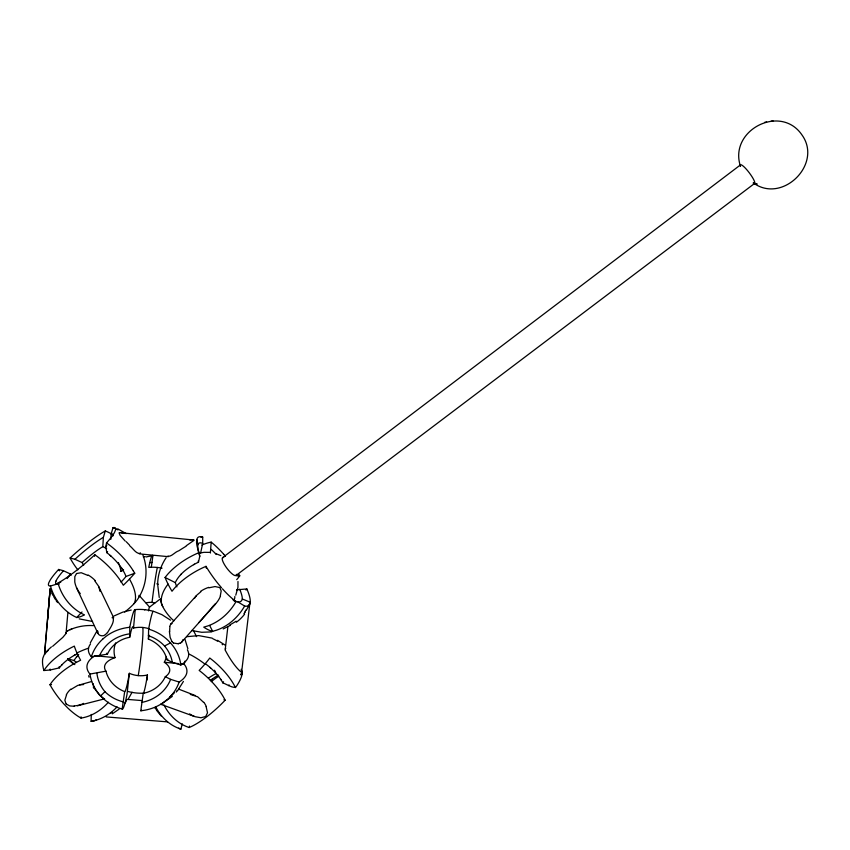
<?xml version="1.0" encoding="UTF-8"?>
<svg xmlns="http://www.w3.org/2000/svg" width="850" height="850" viewBox="0 0 850 850"><rect width="100%" height="100%" fill="white"/><g stroke="black" fill="none" stroke-linecap="round" stroke-linejoin="round"><path stroke-width="1.27" d="M201.036 537.444A47.951 38.919 -60.1 0 1 202.704 537.104L202.704 543.394L200.643 552.893A31.269 25.372 -60.1 0 0 199.219 553.286M237.979 581.496L237.947 587.361L235.769 595.191M91.29 714.436L91.088 721.278A41.809 16.756 52.9 0 0 96.475 719.621M153.542 611.384L153.531 611.373A45.73 41.884 5.5 0 0 135.235 609.599L134.874 609.609A50.193 3.931 -82.7 0 0 129.774 627.289L129.689 637.277A31.28 28.571 5.3 0 0 107.451 654.128L91.343 656.795A50.203 20.368 3.2 0 1 90.493 644.013M108.407 702.227A48.259 37.528 -64.4 0 1 81.016 718.069L81.058 716.826M153.351 611.352L153.244 611.405A50.118 3.304 -82.8 0 0 148.623 629.106L148.389 639.072A31.28 28.571 5.3 0 1 166.982 659.749L172.327 662.352L180.848 665.019A50.203 20.368 3.2 0 0 187.393 649.825M111.127 534.034L110.829 539.314M82.078 562.551A30.324 5.047 -40.8 0 1 102.808 546.656L103.36 537.359A37.634 6.046 -40.8 0 0 74.938 559.268L82.078 562.551A30.897 13.483 42.9 0 0 83.683 565.176M157.696 583.058C158.004 574.037 161.086 565.207 166.111 557.738M250.229 601.991L250.261 600.865A42.373 10.922 53.3 0 0 247.127 589.581L246.84 588.933L236.555 589.868M167.939 556.028C170.521 557.419 174.834 552.372 177.746 551.172M48.142 650.452L44.572 654.022L50.15 588.668M47.579 619.682L50.139 589.039M50.129 589.093L44.572 654.022L45.475 652.099M66.045 633.346L67.851 613.009M753.355 182.92C782.244 204.212 822.97 164.082 801.964 134.948C780.544 103.381 728.386 130.379 740.488 166.303A11.656 2.157 52.9 0 1 749.264 172.784A11.656 2.157 52.9 0 1 753.238 183.111M115.642 642.908A26.424 24.193 5.5 0 0 115.037 657.634L95.041 655.743L92.777 657.252A50.054 20.857 3 0 0 89.962 674.071A45.656 41.926 4.9 0 0 100.598 695.916L104.794 699.922A45.698 41.65 3.3 0 0 122.166 709.059A50.193 3.931 -82.7 0 0 126.99 694.599L129.317 673.306A26.424 24.193 5.5 0 0 147.433 674.996L146.933 680.149M129.689 637.277A32.725 2.561 -82.7 0 1 133.514 628.065L135.235 609.599M241.283 674.178L241.273 674.231A9.021 3.357 -20.3 0 1 241.219 674.932L241.262 674.316M225.261 649.145L227.885 626.556M225.388 650.452C229.341 657.953 235.748 668.047 241.602 672.361L249.868 603.224M147.433 674.996A32.672 2.157 -82.8 0 1 143.214 693.313L140.792 710.759A45.698 41.65 3.3 0 0 161.67 703.704L167.588 699.263A45.698 41.65 3.3 0 0 178.808 682.922L179.116 682.04A50.054 20.857 3 0 0 185.406 665.964L184.121 664.137L181.486 663.893M152.033 562.243L152.883 555.804A39.982 37.049 6.4 0 0 146.051 557.005M129.317 673.306A32.725 2.561 -82.7 0 1 124.674 691.613L122.166 709.059M126.597 699.763L126.533 700.241A7.597 1.753 -45.5 0 1 125.694 702.047L124.589 703.503M151.311 567.12L152.012 562.392A34.266 31.726 6.1 0 0 149.993 562.711M242.059 674.305L241.782 675.622A42.627 11.528 -42.9 0 1 235.928 687.023C233.049 688.606 226.27 684.037 222.838 682.869A30.005 12.877 40.4 0 0 205.201 663.606M133.28 570.807L134.736 573.251A45.666 8.5 -41.1 0 1 123.335 585.246L121.858 582.792A47.749 20.421 42.8 0 0 94.871 554.753L94.562 556.293M112.954 535.967A37.623 6.162 -40.9 0 0 111.137 533.938L113.039 527.627A44.019 7.044 -40.8 0 1 115.653 529.624L114.612 532.249A44.019 7.044 -40.8 0 1 106.537 542.906L105.846 546.465L106.771 552.638A30.897 13.483 42.9 0 1 125.991 576.449L134.736 573.251M148.495 610.863L148.718 609.705A11.602 0.807 -82.9 0 1 149.483 607.155L160.469 598.825M249.794 602.756L249.539 604.148A6.959 1.785 -41.2 0 0 249.794 602.756L249.464 602.926M199.113 552.574A47.685 23.407 -27.8 0 0 167.344 574.664L165.081 577.458L175.291 582.622A31.089 15.258 -27.8 0 1 198.507 562.179L199.771 556.144L199.113 552.574A42.383 11.709 53.6 0 1 196.552 541.716L196.828 539.559A42.373 10.922 53.3 0 1 202.704 537.104M149.143 635.258L149.016 635.864A32.672 2.157 -82.8 0 0 148.389 639.072M210.386 553.021L211.161 542.13A47.451 38.675 -60.2 0 0 201.886 545.052M97.899 631.189C96.677 635.418 102.808 637.224 105.464 634.61M130.369 634.068L130.507 633.463M169.734 626.376L170.786 624.059L196.988 595L200.834 591.77M163.954 704.937A46.941 40.864 83.7 0 0 189.146 727.515L189.508 726.091M182.856 639.753L182.251 641.357A24.703 10.827 36.3 0 1 180.306 643.237M178.787 728.067A42.627 11.528 -42.9 0 0 180.912 729.119L182.261 723.849M197.721 547.081A36.136 10.572 55.1 0 1 197.912 544.733L198.167 544.053A36.252 8.553 54.1 0 1 202.704 543.405M111.796 534.119A47.164 43.286 70.8 0 0 105.294 530.952L103.402 537.221M220.288 595.924L221.181 590.963L220.044 587.998A4.165 3.953 -51.6 0 0 219.428 587.477L215.029 586.564L208.877 587.817M176.981 690.625L176.248 692.102M55.919 581.166L56.27 580.391A37.634 6.046 -40.8 0 1 63.474 570.754L70.646 574.09A31.131 13.313 42.8 0 0 71.241 575.089M90.281 642.887L97.091 630.732M183.419 681.434L177.512 690.848M248.784 605.838L246.383 610.003M132.079 692.261L128.222 699.072M66.566 694.801L64.855 700.188L66.034 703.832M139.156 596.849C146.636 584.418 148.187 568.597 142.928 555.039M194.459 598.389L196.276 595.797M245.448 611.394L244.811 612.298M107.504 632.623C109.905 628.362 115.239 621.467 112.763 617.238M76.5 657.029L77.074 656.338M181.592 642.196L215.624 603.755L198.921 622.561M212.447 679.054L211.82 679.692M61.604 665.146L62.124 664.583M180.731 574.653L181.294 574.058M224.814 700.528L225.144 700.188A46.357 19.486 40.4 0 0 202.502 673.072L199.166 670.406A44.274 11.379 -42.2 0 0 209.78 658.017L213.095 660.652A46.017 19.752 40.4 0 1 235.482 687.661M224.528 700.836L224.485 700.878A42.627 11.528 -42.9 0 1 207.039 716.582L203.904 718.909A42.627 11.528 -42.9 0 1 189.146 727.515M63.421 570.732L58.639 569.436A44.019 7.044 -40.8 0 0 50.32 579.849L48.875 582.579A44.019 7.044 -40.8 0 0 50.447 585.969A47.164 43.286 70.8 0 0 73.897 616.112L76.681 617.525L82.014 611.979M118.352 562.572A30.759 28.22 70.8 0 1 120.944 571.444L122.751 569.564M100.598 695.916L104.964 691.719A39.079 35.509 -0.5 0 0 123.123 701.845M76.479 573.612L74.821 576.629L74.779 581.984A24.99 24.129 -21.1 0 0 78.232 590.707M102.903 638.934L106.154 636.257A45.656 41.926 4.9 0 1 128.743 627.396L129.774 627.289M52.615 646.329L62.836 637.362L65.949 633.643A7.863 1.657 -37.8 0 0 65.652 632.793M172.306 696.416L161.011 704.352M205.721 716.454L207.517 712.799L206.114 706.637M71.039 689.403L77.679 685.451L91.619 681.509M170.786 624.059L172.051 623.539M212.33 606.9L214.848 604.605A24.427 24.331 -31.2 0 0 220.511 596.009M119.181 709.091L112.306 713.819M211.257 681.615L215.199 678.64A42.617 12.251 -43.3 0 1 218.811 676.143M222.679 557.568L740.477 164.9M235.992 575.492L754.662 183.398M236.215 621.201L230.435 624.612M72.399 573.559L76.022 570.807A44.019 7.044 -40.8 0 0 94.839 554.731M71.644 574.122L71.474 574.249A44.019 7.044 -40.8 0 1 57.991 583.026A47.6 43.509 70.7 0 0 81.621 613.487L84.416 614.911A45.666 8.5 -41.1 0 1 76.681 617.525M205.615 716.529L200.94 717.751L195.075 716.688A25.341 23.056 -42.5 0 1 189.614 713.883M186.288 545.732L194.108 540.249A4.112 1.201 -20.9 0 0 194.097 540.069L119.499 532.61M76.596 573.506L81.239 572.73L87.943 575.461M74.269 655.361L75.087 654.904M193.683 564.655L194.501 564.198M230.414 625.345L223.21 628.947M82.599 703.906L83.555 703.375M148.336 635.662A38.76 36.019 3.9 0 1 164.56 646.011L170.478 642.908L170.967 643.45A45.698 41.65 3.3 0 1 180.721 664.084L180.848 665.019M114.102 615.942L122.644 612.181L131.229 610.034M179.722 643.45L180.253 643.195M68.425 630.466L66.651 631.284C74.906 626.981 84.32 624.994 93.606 625.621M70.008 629.754L71.921 628.883M60.764 582.25L57.991 583.068M50.458 585.99L56.961 584.088A37.623 6.162 -40.9 0 1 55.972 581.102M143.321 557.016L145.074 556.548M77.488 705.787L104.603 698.859M222.445 588.806L222.944 589.358A42.383 11.709 53.6 0 0 235.492 601.173L236.045 601.577A47.951 38.919 -60.1 0 1 207.485 626.046L203.724 627.13A43.605 12.973 52.9 0 0 212.638 631.316L216.367 630.243A47.451 38.675 -60.2 0 0 244.641 606.039L245.002 606.114A42.383 11.709 53.6 0 0 250.176 602.512M89.962 674.071L105.942 671.16A32.64 13.589 3 0 1 115.026 657.634M77.562 653.607A31.461 14.631 -25.2 0 0 59.362 667.866L50.288 669.97A35.774 14.206 52.9 0 1 50.065 669.077M240.816 674.273L242.091 674.018M178.5 643.832L173.517 643.025M186.649 636.703L198.688 635.598L212.256 638.148M190.156 539.835L193.163 539.601M198.326 553.329L204.011 552.319L209.812 552.383M79.698 684.866L83.608 684.548M771.046 121.21L773.043 120.881M764.766 122.272L766.604 121.964M211.809 631.901L201.663 632.283L191.643 630.498M51.542 684.611L49.98 684.749A41.809 16.756 52.9 0 0 63.75 703.843L67.564 707.784A41.809 16.756 52.9 0 0 81.016 718.069M45.507 653.352A41.809 16.756 52.9 0 0 44.072 655.042L42.872 658.081A41.809 16.756 52.9 0 0 43.903 670.533L50.203 669.981M208.484 678.109A29.442 8.139 -42.5 0 1 215.942 673.636L216.325 673.604M74.216 706.265L69.721 705.914L66.204 704.023M236.714 579.636A47.685 23.407 -27.8 0 0 239.785 575.801L236.768 575.886M59.298 584.003L57.046 584.067M190.304 694.407L197.646 696.787L203.617 702.408M106.133 716.922L167.546 721.873M92.544 621.477L79.188 618.864M127.564 699.401L142.099 700.602M129.859 545.934C133.025 548.293 136.319 554.381 140.431 553.382A7.565 2.274 56.6 0 0 140.484 552.946M143.193 693.313A31.28 28.571 5.3 0 0 165.304 676.696A32.64 13.589 3 0 0 164.326 662.278L178.84 663.638M168.332 556.665L139.273 553.871M120.828 532.567L123.409 533.311M754.247 183.515L757.169 184.099L754.311 183.218M244.683 606.05L237.873 601.917L234.133 601.003M104.104 698.838L99.631 695.236M105.283 530.952A44.019 7.044 -40.8 0 0 92.193 539.622L87.986 542.81A44.019 7.044 -40.8 0 0 70.104 558.004L74.832 559.236M67.734 658.75L73.971 660.535A28.868 11.401 52.9 0 1 76.287 662.224M148.623 629.106L149.611 629.414A45.656 41.926 4.9 0 1 167.79 640.114L170.478 642.908M223.911 699.805L225.144 700.188M165.304 676.696L170.616 679.352L179.116 682.04M154.424 611.639L161.925 614.667L170.51 620.149M161.16 704.448L194.352 716.423M195.298 695.544L178.5 689.063M215.496 553.499L220.851 555.624M239.668 589.188A36.093 8.542 54.2 0 1 242.303 598.984L250.208 602.246M117.693 528.806L126.193 533.63M217.515 640.316L225.441 645.299M236.045 601.577L233.144 599.824M106.675 548.792L106.452 548.643A30.759 28.22 70.8 0 0 102.808 546.656M110.203 555.433L110.904 556.038M209.961 667.378L210.641 667.972M161.149 715.944L156.432 710.175M125.194 541.067L120.084 535.351L119.096 532.95A4.728 1.679 33.5 0 1 119.351 532.674M99.599 695.194L94.552 688.585M94.881 581.028L98.441 586.001L113.677 617.737M149.6 607.134L139.049 595.319A16.394 3.326 -41.3 0 1 124.663 612.064M223.784 554.317L225.494 556.282M221.584 587.828L218.269 583.886A42.383 11.709 53.6 0 1 205.998 566.344A47.982 23.131 -27.9 0 0 174.282 588.444L171.998 591.249A43.605 12.973 52.9 0 1 165.081 577.458M104.964 691.719L103.339 689.637A38.919 36.167 3.9 0 1 96.9 673.306M80.251 593.608L78.136 590.771M57.609 602.576L56.153 600.695M121.391 567.811L121.858 568.512M171.944 641.537L170.117 637.362L169.373 631.231M220.607 679.161L221.032 679.798M239.764 575.747L239.381 575.142A42.373 10.922 53.3 0 0 238.595 573.909M155.221 708.05L155.794 709.112M209.663 625.504L212.638 631.316M193.609 630.849L196.573 636.65M52.551 594.469L53.061 595.542M76.479 587.648L97.963 633.431M98.887 586.925L99.981 591.26M184.992 639.381L187.871 648.741M51.457 591.706L50.947 590.059M88.655 675.676L89.069 677.216M241.209 669.279L241.613 671.989A4.197 0.807 73.6 0 1 241.591 672.339M159.248 597.465L157.654 584.343M196.828 539.559L197.912 544.733M206.327 568.151L205.998 566.344M236.459 574.334A11.167 2.954 52.9 0 1 226.961 568.321A11.167 2.954 52.9 0 1 223.752 557.547M241.326 673.784A6.843 2.061 54 0 1 241.188 674.942M76.936 652.949A49.236 22.695 -25.3 0 1 88.602 648.104M173.889 620.787A15.884 4.994 52.9 0 1 160.799 599.696M162.775 606.645A48.652 23.662 -27.9 0 1 168.056 584.099M176.896 586.883A25.192 7.491 52.9 0 1 175.291 582.622M67.979 659.388A41.809 16.756 52.9 0 1 73.525 664.148M49.98 684.749A48.556 22.174 -25.4 0 1 77.594 661.757L80.612 660.227A43.796 16.405 52.9 0 1 74.322 646.106L71.315 647.615A48.259 22.44 -25.2 0 0 43.903 670.533M59.362 667.866A28.868 11.401 52.9 0 1 59.139 666.729M73.971 660.535A31.142 24.321 -64.6 0 1 78.71 654.543M198.507 562.179A29.208 8.054 52.9 0 1 198.156 561.128M198.518 553.297A29.208 8.054 52.9 0 1 200.643 552.893M234.823 596.509A29.208 8.054 52.9 0 1 233.378 600.143M246.84 588.933A47.982 23.131 -27.9 0 1 246.011 590.038M117.088 706.871A47.759 37.304 -64.6 0 1 91.088 721.278M67.649 659.005A35.774 14.312 53 0 1 74.821 664.636M242.314 598.995A36.04 10.529 55 0 1 237.873 601.917M199.824 556.293A36.04 10.529 55 0 1 197.774 547.273M211.161 542.13A42.373 10.922 53.3 0 1 223.709 554.242M211.172 549.387A36.242 8.564 54.1 0 1 216.304 554.487M129.466 579.073A48.386 20.91 42.8 0 1 134.066 603.606M125.991 576.449A26.987 5.026 -41.1 0 1 121.029 582.122M120.944 571.444A26.987 5.026 -41.1 0 1 123.59 569.978M189.242 654.149A46.973 19.954 40.4 0 1 204.935 664.084M212.925 638.86A44.274 11.379 -42.2 0 1 213.127 638.86L216.484 640.549A46.941 40.864 83.7 0 1 217.685 641.261M59.404 570.828A47.749 20.421 42.8 0 1 58.639 569.436M113.029 527.627A47.6 43.509 70.7 0 1 117.991 529.922M121.996 532.355A47.6 43.509 70.7 0 1 122.336 532.589M77.849 569.851A47.388 20.687 42.9 0 1 70.104 558.004M106.547 542.916A47.388 20.687 42.9 0 1 133.269 570.796M107.599 551.629A30.324 5.047 -40.8 0 1 106.771 552.638M67.171 578.563A30.324 5.047 -40.8 0 1 70.646 574.09M229.096 684.888A36.274 8.861 -43.5 0 1 228.576 685.631M106.802 545.445A37.623 6.162 -40.9 0 1 105.868 546.529M241.559 670.342A42.617 12.251 -43.3 0 1 242.123 673.731M222.169 644.417A46.941 40.864 83.7 0 1 222.562 644.736M180.901 729.119A46.527 40.672 84.1 0 1 155.656 706.679M214.54 670.236A30.345 26.52 84.1 0 1 215.942 673.636M223.529 681.753A29.442 8.139 -42.5 0 1 222.838 682.869M210.375 680.436A36.338 10.774 -44.7 0 1 218.376 675.049M184.992 661.109A45.73 41.884 5.5 0 1 184.121 664.137M144.001 693.154A45.73 41.884 5.5 0 1 127.638 691.369M152.023 602.427A45.751 3.018 -83 0 1 157.303 567.439M162.063 568.172A42.84 39.568 6.3 0 0 148.75 567.375L149.175 565.346A45.082 3.23 -82.9 0 1 152.873 555.804M146.147 602.873A15.725 14.492 6.1 0 1 154.849 602.947M144.479 609.641A51.011 3.676 -82.7 0 1 144.734 609.949M166.345 656.763A26.424 24.193 5.5 0 1 164.326 662.278M133.514 628.065A26.424 24.193 5.5 0 1 149.069 628.777M124.674 691.613A31.28 28.571 5.3 0 1 105.942 671.16M129.561 633.866A38.76 36.008 3.9 0 0 111.552 640.964A38.919 36.167 3.9 0 0 99.418 655.966M141.514 710.175A50.118 3.304 -82.8 0 1 140.792 710.759M164.549 646.021A38.909 35.36 -0.4 0 1 172.327 662.352M170.616 679.352A38.909 35.36 -0.4 0 1 159.811 694.089L158.121 695.396A39.057 35.487 -0.5 0 1 141.876 702.387M156.814 583.854A25.319 23.396 6.3 0 1 158.408 584.12M142.789 627.449A34 2.454 -82.7 0 1 138.242 675.633M91.343 656.795A45.656 41.926 4.9 0 1 102.808 639.019M167.822 659.164A32.736 13.271 3.2 0 1 166.982 659.749M107.451 654.128A32.736 13.271 3.2 0 1 106.856 653.183M200.515 591.398A25.744 20.708 -21.2 0 1 208.749 587.361M173.528 642.982A4.813 2.869 60.4 0 1 172.146 641.75M169.724 631.805A24.48 6.428 74 0 1 169.947 626.854M179.52 643.248A22.344 9.924 37.1 0 1 178.245 643.546M88.156 575.025A25.032 20.251 37 0 1 95.296 580.699M107.376 632.57A5.27 2.38 -48.1 0 1 105.442 634.504M112.073 617.716A9.467 1.349 -39.9 0 1 112.349 617.621M81.547 704.246A23.736 21.845 53.2 0 1 74.173 705.883M66.343 694.737A25.245 18.828 -6.5 0 1 70.709 689.201M94.084 687.278A24.406 9.18 34.2 0 1 93.107 683.634M93.872 688.33A22.206 8.181 34.7 0 1 93.256 686.928M203.873 702.323A25.266 18.626 22 0 1 206.337 706.605M174.431 692.676A24.183 6.216 -27.5 0 1 169.968 696.745M161.309 703.896A24.724 2.646 -55.1 0 1 161.149 703.981M112.402 712.3A23.864 11.507 -42.1 0 1 109.916 713.543M155.167 708.039A10.391 4.207 55.1 0 1 154.976 707.646M248.912 604.807A7.746 1.222 -60.1 0 1 248.221 606.241M246.054 609.896A23.566 10.264 -53.1 0 1 245.14 611.246M244.906 612.351A24.576 14.567 -52.1 0 1 243.918 613.647M244.609 614.168A24.087 13.164 -52.2 0 1 236.353 622.242M230.063 625.069A8.479 2.444 -42.3 0 1 229.511 625.175M225.431 650.473A7.268 2.359 50.8 0 1 225.739 648.401M46.835 651.238A24.48 3.156 -37.3 0 1 51.425 646.882M55.537 599.654A22.493 13.685 58.4 0 1 53.688 596.572M52.084 593.959A20.527 12.251 58.8 0 1 51.627 592.832M178.596 550.928A24.427 1.636 -32 0 1 185.948 546.295M189.423 539.739A23.981 12.187 -43.1 0 1 190.283 539.559M129.582 545.19A22.461 0.797 46.2 0 1 126.225 541.694"/></g></svg>
